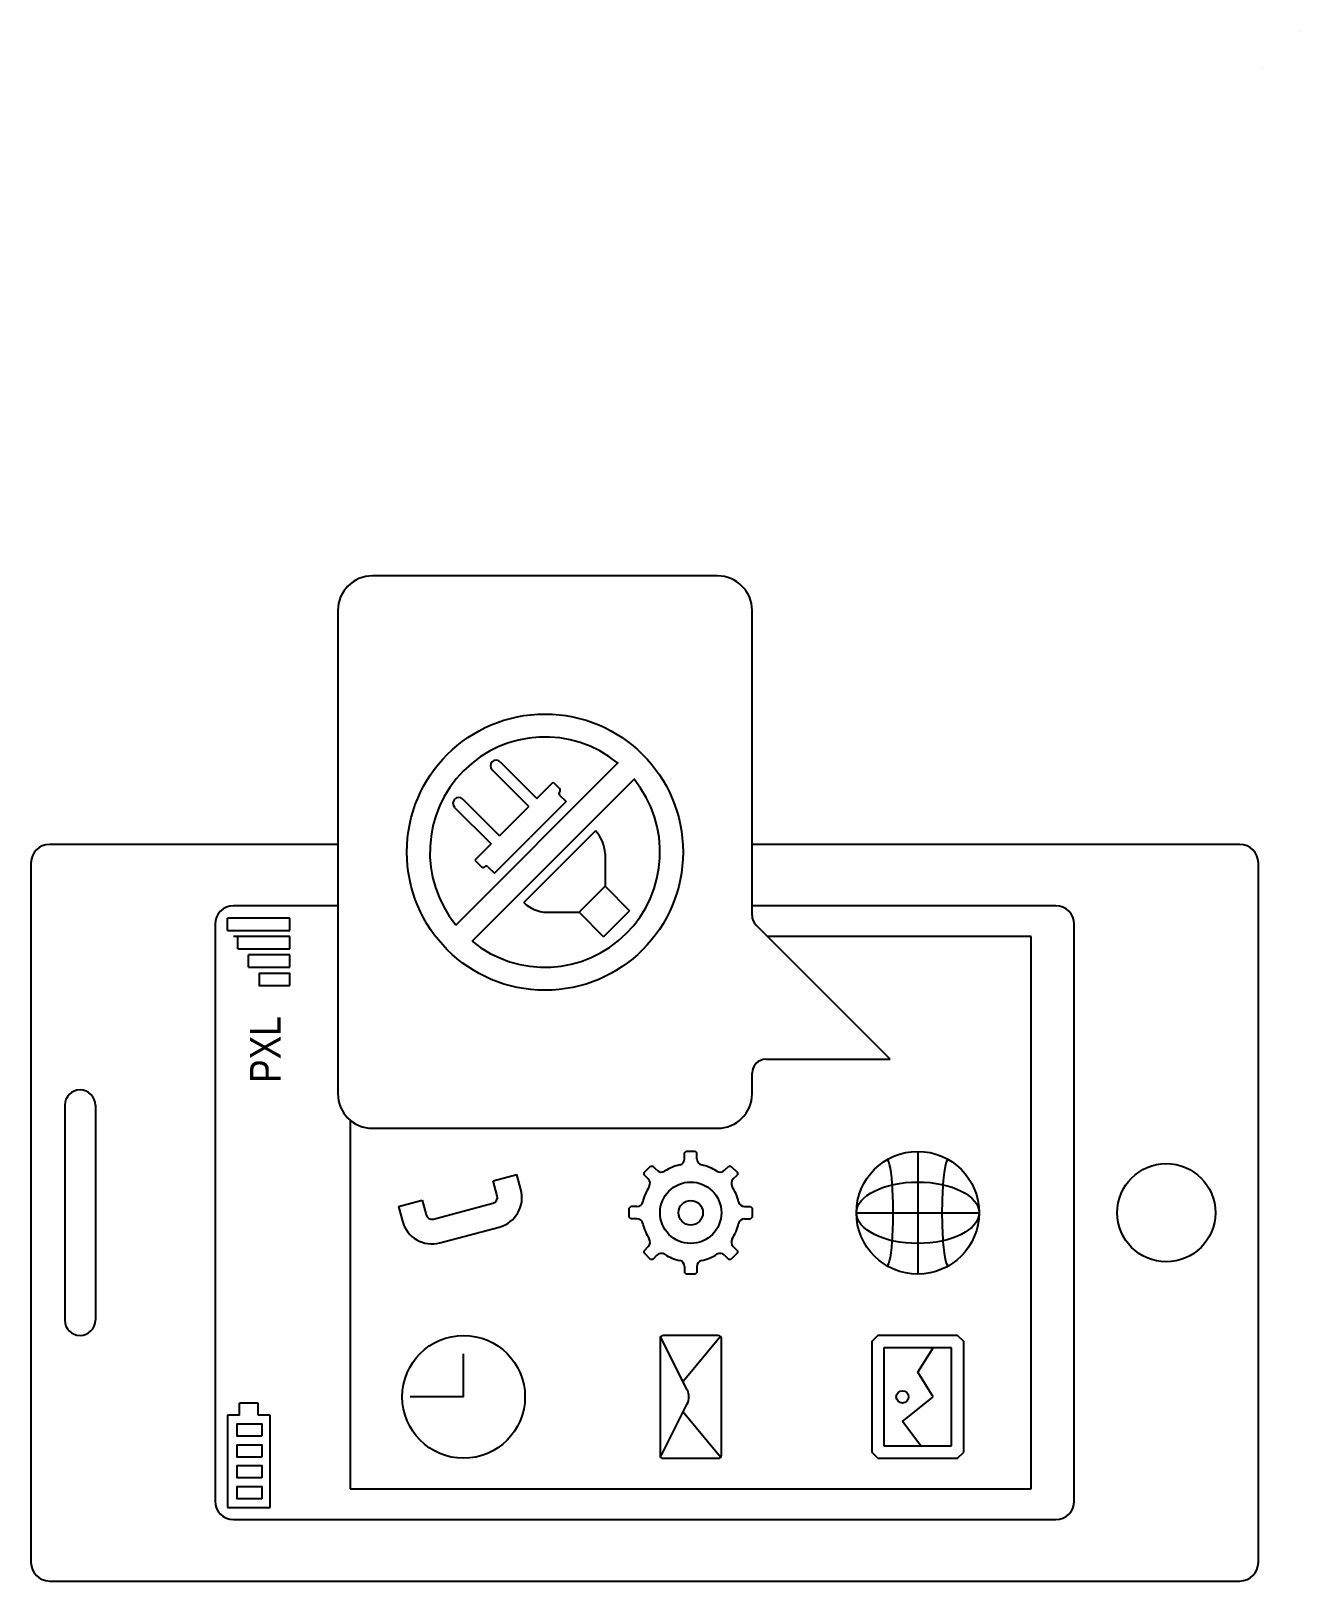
# Model space of a CAD drawing. Header units: millimetres. Extents: x 17 to 2298, y 88 to 808.
# Drawn here: x 2091.1 to 2297.9, y 288.5 to 541 of the extents above; entities that cross this region are included whole.
import ezdxf
from ezdxf.enums import TextEntityAlignment as Align

# ---------------------------------------------------------------- set-up
doc = ezdxf.new("R2010")
doc.units = ezdxf.units.MM
doc.header["$LTSCALE"] = 0.5
doc.layers.get('0').update_dxf_attribs({"color": 250})
doc.styles.add('A3NCAD Technic', font='technic_.ttf')

# ---------------------------------------------------------------- blocks, each defined once
blk = doc.blocks.new('*U36')
at = {"linetype": 'Continuous'}
for p, q in [((-1, 0.85), (-0.75, 1.1)), ((-1, -0.13), (-1, 0.85)), ((-0.75, 1.1), (0.75, 1.1)), ((0.75, 1.1), (1, 0.85)), ((1, -0.13), (1, 0.85))]:
    blk.add_line(p, q, dxfattribs=at)
for centre, start, end in [((-2, -0.13), 282.8396, 0), ((2, -0.13), 180, 257.1604)]:
    blk.add_arc(centre, 1, start, end, dxfattribs=at)
blk = doc.blocks.new('*U37')
at = {"color": 0, "linetype": 'ByBlock', "lineweight": -2, "transparency": 16777216}
for p, rotation in [((35.23, 187.85), 45.00000000000001), ((47.82, 187.85), 315), ((32.63, 181.56), 90), ((50.43, 181.56), 270), ((35.23, 175.26), 135), ((47.82, 175.26), 225.0000000000001), ((41.53, 172.66), 180)]:
    blk.add_blockref('*U36', p, dxfattribs=dict(at, rotation=rotation))
blk.add_blockref('*U36', (41.53, 190.46), dxfattribs=at)

msp = doc.modelspace()

# ---------------------------------------------------------------- linework, layer by layer
at = {"linetype": 'Continuous'}
for p, q in [((2297.89, 540.98), (2297.89, 540.98)), ((2291.79, 534.89), (2291.79, 534.89)), ((2202.98, 452.21), (2146.73, 452.21)), ((2141.1, 446.59), (2141.1, 367.84)), ((2208.6, 396.89), (2208.6, 446.59)), ((2186.78, 421.8), (2160.27, 395.28)), ((2167.56, 421.93), (2173.52, 415.96)), ((2166.23, 420.6), (2172.2, 414.64)), ((2189.43, 419.15), (2162.92, 392.63)), ((2173.52, 415.96), (2176.18, 418.61)), ((2176.18, 418.61), (2177.24, 417.55)), ((2177.24, 417.02), (2177.24, 417.02)), ((2160.13, 414.5), (2166.1, 408.54)), ((2161.46, 415.83), (2167.43, 409.86)), ((2169.81, 412.25), (2172.2, 414.64)), ((2178.3, 415.43), (2172.46, 409.6)), ((2177.24, 416.49), (2178.3, 415.43)), ((2169.81, 412.25), (2167.43, 409.86)), ((2166.63, 403.77), (2172.46, 409.6)), ((2183.07, 410.66), (2177.24, 404.83)), ((2141.1, 408.46), (2094.1, 408.46)), ((2166.1, 408.54), (2163.45, 405.89)), ((2184.66, 406.95), (2184.66, 401.64)), ((2288.1, 408.46), (2208.6, 408.46)), ((2091.1, 405.46), (2091.1, 291.46)), ((2163.45, 405.89), (2164.51, 404.83)), ((2165.04, 404.83), (2165.04, 404.83)), ((2165.57, 404.83), (2166.63, 403.77)), ((2171.4, 398.99), (2177.24, 404.83)), ((2291.1, 291.46), (2291.1, 405.46)), ((2182.54, 399.52), (2184.66, 401.64)), ((2184.66, 401.64), (2188.64, 397.67)), ((2182.54, 399.52), (2180.42, 397.4)), ((2133.3, 396.46), (2123.1, 396.46)), ((2123.1, 394.46), (2123.1, 396.46)), ((2141.1, 398.46), (2124.1, 398.46)), ((2133.3, 394.46), (2133.3, 396.46)), ((2175.12, 397.4), (2180.42, 397.4)), ((2180.42, 397.4), (2184.4, 393.42)), ((2186.52, 395.55), (2188.64, 397.67)), ((2258.1, 398.46), (2208.6, 398.46)), ((2121.1, 395.46), (2121.1, 301.46)), ((2123.1, 394.46), (2133.3, 394.46)), ((2186.52, 395.55), (2184.4, 393.42)), ((2231.1, 373.46), (2209.26, 395.3)), ((2261.1, 301.46), (2261.1, 395.46)), ((2133.3, 393.46), (2124.1, 393.46)), ((2133.3, 393.46), (2124.83, 393.46)), ((2124.83, 391.46), (2124.83, 393.46)), ((2124.83, 391.46), (2133.3, 391.46)), ((2133.3, 391.46), (2133.3, 393.46)), ((2254.1, 393.46), (2211.1, 393.46)), ((2254.1, 303.46), (2254.1, 393.46)), ((2133.3, 390.46), (2126.56, 390.46)), ((2126.56, 388.46), (2126.56, 390.46)), ((2133.3, 388.46), (2133.3, 390.46)), ((2126.56, 388.46), (2133.3, 388.46)), ((2208.6, 367.84), (2208.6, 371.21)), ((2210.85, 373.46), (2231.1, 373.46)), ((2096.6, 365.96), (2096.6, 330.96)), ((2101.6, 365.96), (2101.6, 330.96)), ((2143.1, 363.54), (2143.1, 303.46)), ((2146.73, 362.21), (2202.98, 362.21)), ((2235.6, 358.46), (2235.6, 338.46)), ((2166.43, 353.64), (2170.29, 354.67)), ((2167.07, 351.22), (2166.43, 353.64)), ((2170.94, 352.26), (2170.29, 354.67)), ((2150.97, 349.5), (2154.83, 350.53)), ((2150.97, 349.5), (2151.62, 347.08)), ((2154.83, 350.53), (2155.48, 348.12)), ((2156.71, 347.41), (2166.37, 350)), ((2157.74, 343.55), (2167.4, 346.13)), ((2225.6, 348.46), (2245.6, 348.46)), ((2203.47, 328.3), (2197.35, 320.96)), ((2198.04, 319.58), (2193.7, 328.26)), ((2241.1, 326.46), (2230.1, 326.46)), ((2230.1, 326.46), (2230.1, 310.46)), ((2235.6, 322.46), (2238.1, 326.46)), ((2241.1, 310.46), (2241.1, 326.46)), ((2161.6, 318.46), (2161.6, 325.46)), ((2238.1, 318.46), (2235.6, 322.46)), ((2161.6, 318.46), (2152.91, 318.46)), ((2198.6, 318.46), (2198.6, 318.46)), ((2233.1, 314.46), (2238.1, 318.46)), ((2128.1, 317.46), (2125.1, 317.46)), ((2128.1, 317.46), (2125.1, 317.46)), ((2125.1, 315.46), (2125.1, 317.46)), ((2128.1, 315.46), (2128.1, 317.46)), ((2193.7, 308.66), (2198.04, 317.34)), ((2203.47, 308.62), (2197.35, 315.96)), ((2123.1, 315.46), (2123.1, 300.46)), ((2125.1, 315.46), (2123.1, 315.46)), ((2123.1, 315.46), (2123.1, 300.46)), ((2130.1, 315.46), (2128.1, 315.46)), ((2130.1, 300.46), (2130.1, 315.46)), ((2130.1, 300.46), (2130.1, 315.46)), ((2236.1, 310.46), (2233.1, 314.46)), ((2233.1, 314.46), (2233.1, 314.46)), ((2230.1, 310.46), (2241.1, 310.46)), ((2143.1, 303.46), (2254.1, 303.46)), ((2123.1, 300.46), (2130.1, 300.46)), ((2123.1, 300.46), (2130.1, 300.46)), ((2124.1, 298.46), (2258.1, 298.46)), ((2094.1, 288.46), (2288.1, 288.46))]:
    msp.add_line(p, q, dxfattribs=at)
for points in [[(2133.3, 385.46), (2133.3, 387.46), (2128.3, 387.46), (2128.3, 385.46)], [(2243.1, 309.46), (2243.1, 327.46), (2242.1, 328.46), (2229.1, 328.46), (2228.1, 327.46), (2228.1, 309.46), (2229.1, 308.46), (2242.1, 308.46)], [(2128.7, 312.06), (2124.7, 312.06), (2124.7, 314.06), (2128.7, 314.06)], [(2128.7, 308.66), (2124.7, 308.66), (2124.7, 310.66), (2128.7, 310.66)], [(2128.7, 305.26), (2124.7, 305.26), (2124.7, 307.26), (2128.7, 307.26)], [(2128.7, 301.86), (2124.7, 301.86), (2124.7, 303.86), (2128.7, 303.86)]]:
    msp.add_lwpolyline(points, close=True, dxfattribs=at)
msp.add_lwpolyline([(2203.6, 308.96), (2203.6, 327.96, 0.414214), (2203.1, 328.46), (2194.1, 328.46, 0.414214), (2193.6, 327.96), (2193.6, 308.96, 0.414214), (2194.1, 308.46), (2203.1, 308.46, 0.414214)], format="xyb", close=True, dxfattribs=at)
for centre, radius in [((2174.85, 407.21), 22.5), ((2235.6, 348.46), 10), ((2276.1, 348.46), 8), ((2198.6, 348.46), 5), ((2198.6, 348.46), 2), ((2161.6, 318.46), 10), ((2233.1, 318.46), 1)]:
    msp.add_circle(centre, radius, dxfattribs=at)
for centre, radius, start, end in [((2146.73, 446.59), 5.62, 90, 180), ((2202.98, 446.59), 5.62, 0, 90), ((2174.85, 407.21), 18.75, 50.7392, 219.2608), ((2166.9, 421.27), 0.938, 45, 225), ((2174.85, 407.21), 18.75, 230.7392, 39.2608), ((2177.5, 416.76), 0.375, 135, 225), ((2176.97, 417.29), 0.375, 315, 45), ((2160.8, 415.17), 0.938, 45, 225), ((2179.04, 406.74), 5.62, 2.1591, 44.2381), ((2094.1, 405.46), 3, 90, 180), ((2288.1, 405.46), 3, 0, 90), ((2164.77, 405.09), 0.375, 225, 315), ((2165.3, 404.56), 0.375, 45, 135), ((2175.33, 403.02), 5.62, 225.7619, 267.8409), ((2124.1, 395.46), 3, 90, 180), ((2210.85, 396.89), 2.25, 180, 225), ((2258.1, 395.46), 3, 0, 90), ((2210.85, 371.21), 2.25, 90, 180), ((2099.1, 365.96), 2.5, 0, 180), ((2146.73, 367.84), 5.62, 180, 270), ((2202.98, 367.84), 5.62, 270, 0), ((2198.6, 348.46), 8, 102.8396, 122.1604), ((2198.6, 348.46), 8, 57.8396, 77.1604), ((2166.11, 350.96), 1, 285, 15), ((2166.11, 350.96), 5, 285, 15), ((2198.6, 348.46), 8, 147.8396, 167.1604), ((2198.6, 348.46), 8, 12.8396, 32.1604), ((2156.45, 348.38), 5, 195, 285), ((2156.45, 348.38), 1, 195, 285), ((2198.6, 348.46), 8, 192.8396, 212.1604), ((2198.6, 348.46), 8, 327.8396, 347.1604), ((2198.6, 348.46), 8, 237.8396, 257.1604), ((2198.6, 348.46), 8, 282.8396, 302.1604), ((2099.1, 330.96), 2.5, 180, 0), ((2195.81, 318.46), 2.5, 333.4349, 26.5651), ((2124.1, 301.46), 3, 180, 270), ((2258.1, 301.46), 3, 270, 0), ((2094.1, 291.46), 3, 180, 270), ((2288.1, 291.46), 3, 270, 0)]:
    msp.add_arc(centre, radius, start, end, dxfattribs=at)
msp.add_ellipse((2230.6, 348.46), major_axis=(0, -8.66), ratio=0.11547, start_param=6.147635, end_param=9.560328, dxfattribs=at)
at = {"linetype": 'Continuous', "extrusion": (0, 0, -1)}
msp.add_ellipse((2240.6, 348.46), major_axis=(0, -8.66), ratio=0.11547, start_param=6.147635, end_param=9.560328, dxfattribs=at)
at = {"linetype": 'Continuous'}
msp.add_ellipse((2235.6, 348.46), major_axis=(-10, 0), ratio=0.5, dxfattribs=at)

# ---------------------------------------------------------------- block references
at = {"linetype": 'Continuous', "rotation": 90}
msp.add_blockref('*U37', (2380.16, 306.94), dxfattribs=at)

# ---------------------------------------------------------------- texts
at = {"linetype": 'Continuous', "style": 'A3NCAD Technic'}
msp.add_text('PXL', height=5, rotation=90, dxfattribs=at).set_placement((2133.3, 380.46), align=Align.BOTTOM_RIGHT)

doc.saveas('drawing.dxf')
